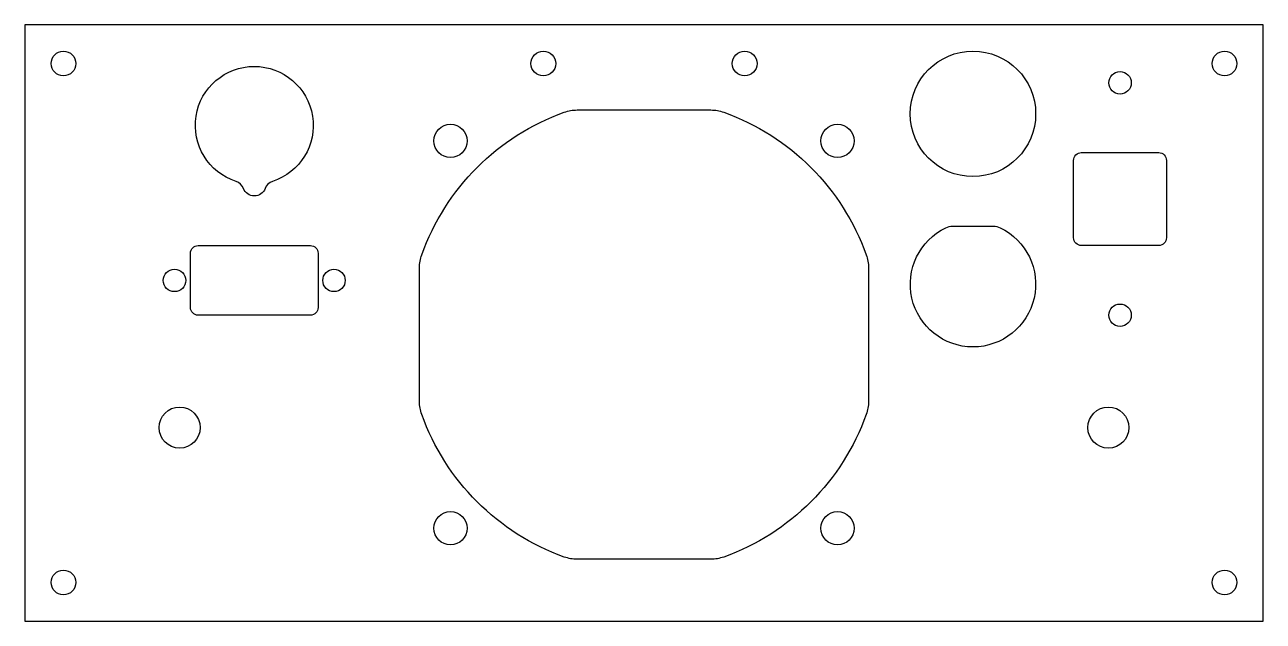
# Model space of a CAD drawing. Header units: millimetres. Extents: x -80 to 80, y -39 to 39.
import ezdxf

# ---------------------------------------------------------------- set-up
doc = ezdxf.new("R2010")
doc.units = ezdxf.units.MM

msp = doc.modelspace()

# ---------------------------------------------------------------- linework, layer by layer
msp.add_lwpolyline([(-80, 38.5), (-80, -38.5), (80, -38.5), (80, 38.5)], close=True)
for points in [[(-48, 18.27, 0.228198), (-48.95, 17.37, -0.692328), (-51.75, 17.37, 0.228198), (-52.7, 18.27, -6.323267)], [(8.62, -30.5), (-8.62, -30.5, -0.086389), (-10.31, -30.21, -0.223985), (-28.71, -11.81, -0.086389), (-29, -10.12), (-29, 7.12, -0.086389), (-28.71, 8.81, -0.223985), (-10.31, 27.21, -0.086389), (-8.62, 27.5), (8.62, 27.5, -0.086389), (10.31, 27.21, -0.223985), (28.71, 8.81, -0.086389), (29, 7.12), (29, -10.12, -0.086389), (28.71, -11.81, -0.223985), (10.31, -30.21, -0.086389)], [(56.5, 22), (66.5, 22, -0.414214), (67.5, 21), (67.5, 11, -0.414214), (66.5, 10), (56.5, 10, -0.414214), (55.5, 11), (55.5, 21, -0.414214)], [(39.86, 12.5), (45.14, 12.5, -0.112281), (46, 12.3, -4.396969), (39, 12.3, -0.112281)], [(-57.6, 10), (-43.1, 10, -0.414214), (-42.1, 9), (-42.1, 2, -0.414214), (-43.1, 1), (-57.6, 1, -0.414214), (-58.6, 2), (-58.6, 9, -0.414214)]]:
    msp.add_lwpolyline(points, format="xyb", close=True)
for centre, radius in [((-75, 33.5), 1.6), ((-13, 33.5), 1.6), ((13, 33.5), 1.6), ((42.5, 27), 8.1), ((75, 33.5), 1.6), ((61.5, 31), 1.45), ((-25, 23.5), 2.15), ((25, 23.5), 2.15), ((-60.65, 5.5), 1.45), ((-40.05, 5.5), 1.45), ((61.5, 1), 1.45), ((-60, -13.5), 2.65), ((60, -13.5), 2.65), ((-25, -26.5), 2.15), ((25, -26.5), 2.15), ((-75, -33.5), 1.6), ((75, -33.5), 1.6)]:
    msp.add_circle(centre, radius)

doc.saveas('drawing.dxf')
